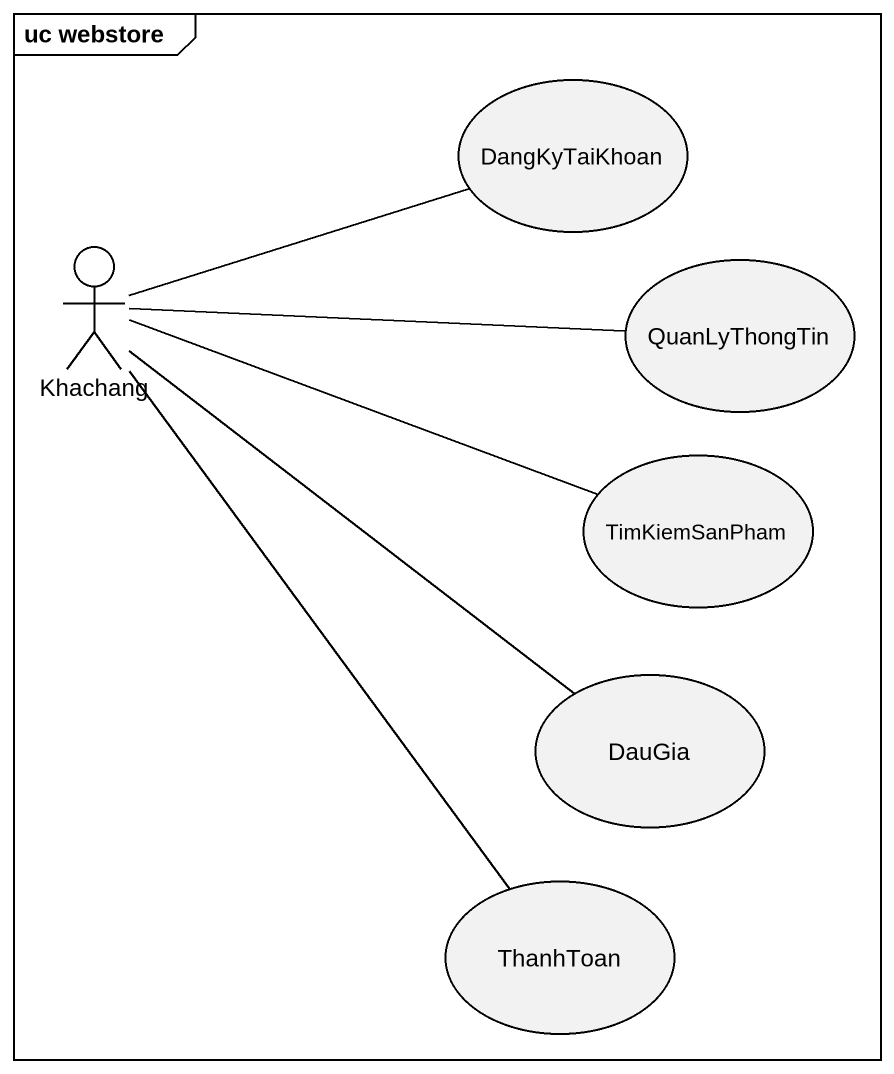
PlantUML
@startuml
mainframe uc webstore
usecase DangKyTaiKhoan
actor Khachang
usecase QuanLyThongTin
usecase TimKiemSanPham
usecase DauGia
usecase ThanhToan
Khachang -right- DangKyTaiKhoan
Khachang -right- QuanLyThongTin
Khachang -right- TimKiemSanPham
Khachang -- DauGia
Khachang -- ThanhToan
@enduml
